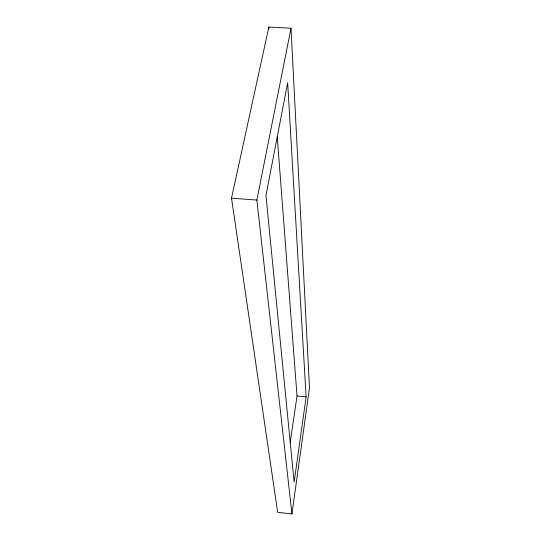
<?xml version="1.0" encoding="UTF-8"?>
<svg xmlns="http://www.w3.org/2000/svg" width="541" height="541" viewBox="0 0 541 541"><rect width="100%" height="100%" fill="white"/><g stroke="black" fill="none" stroke-linecap="round" stroke-linejoin="round"><path stroke-width="0.81" d="M306.125 396.891L294.142 482.146L265.962 195.524L287.656 82.773L306.125 396.891L297.029 395.992L277.235 136.636M291.937 513.95L309.486 387.863L291.011 28.213L268.843 27.05L231.514 198.182L277.682 512.32L291.937 513.95L256.867 200.075L291.011 28.213M290.179 442.714L297.029 395.992M231.514 198.182L256.867 200.075M268.843 27.05L268.972 28.734"/></g></svg>
